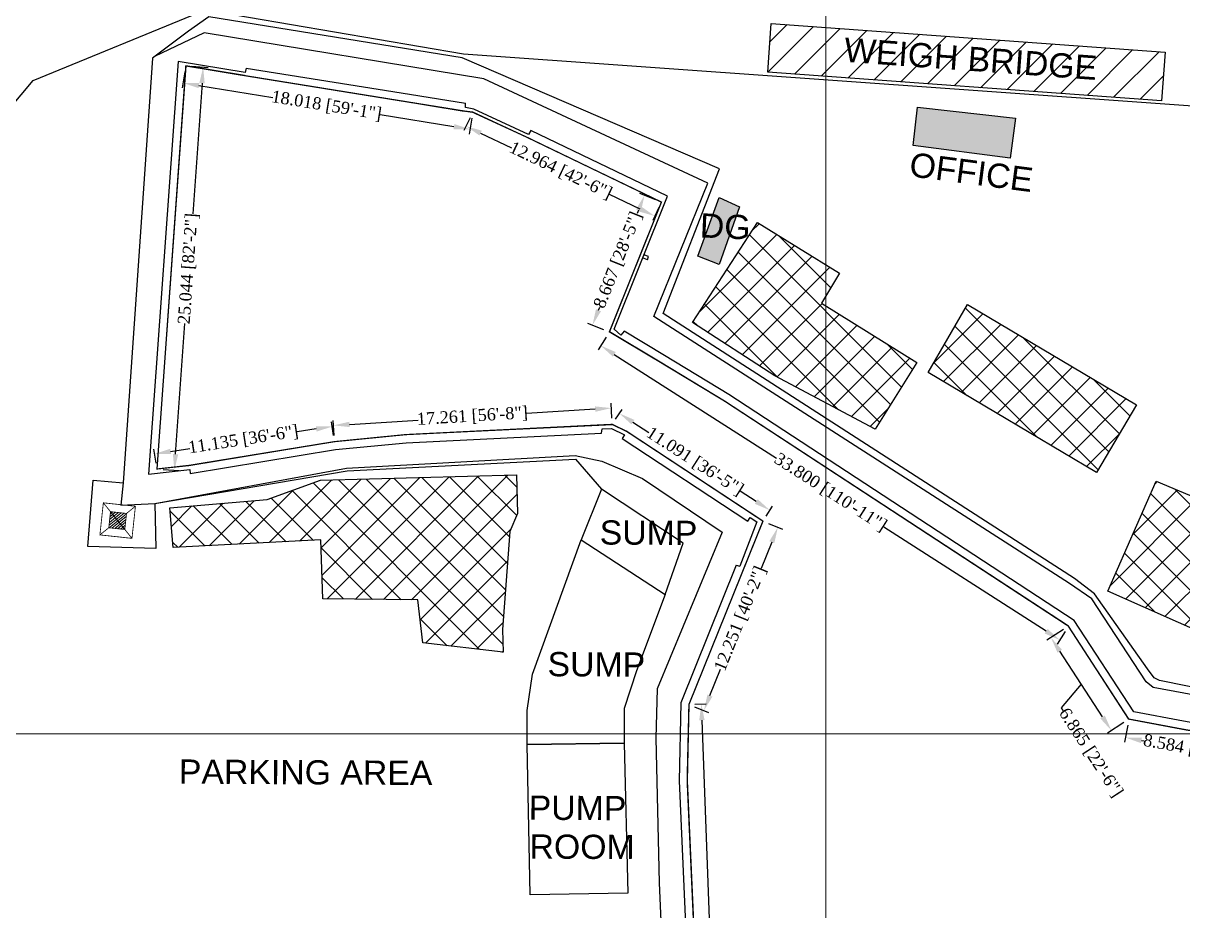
# Model space of a CAD drawing. Header units: metres. Extents: x 420822 to 421453, y 1458172 to 1458620.
# Drawn here: x 420975.2 to 421047.1, y 1458364 to 1458419 of the extents above; entities that cross this region are included whole.
import ezdxf

# ---------------------------------------------------------------- set-up
doc = ezdxf.new("R2010")
doc.units = ezdxf.units.M
doc.header["$MEASUREMENT"] = 0
doc.header["$PDMODE"] = 3
doc.header["$PDSIZE"] = 0.25
doc.linetypes.add('DOT2', pattern=[0.125, 0, -0.125])
doc.layers.get('0').update_dxf_attribs({"linetype": 'CONTINUOUS'})
doc.layers.get('Defpoints').update_dxf_attribs({"linetype": 'CONTINUOUS'})
for name, color, linetype in [('BOUNDARY', 7, 'CONTINUOUS'), ('BUILDING', 230, 'CONTINUOUS'), ('CONTAINER', 150, 'CONTINUOUS'), ('DIM', 8, 'CONTINUOUS'), ('DRAIN', 5, 'CONTINUOUS'), ('HATCH', 8, 'CONTINUOUS'), ('HM', 20, 'CONTINUOUS'), ('ROAD', 1, 'CONTINUOUS'), ('TEXT', 7, 'CONTINUOUS')]:
    doc.layers.add(name, color=color, linetype=linetype)
doc.layers.add('grid', color=5, linetype='DOT2', lineweight=20)
doc.layers.add('HIGH MAST', color=4, linetype='CONTINUOUS', lineweight=18)
doc.styles.add('ROMANTICITALIC', font='romantic.ttf')
doc.styles.add('rs2', font='arial.ttf', dxfattribs={"height": 2})
doc.dimstyles.new('ROCKFORT', dxfattribs={"dimtxt": 0.75, "dimasz": 1, "dimexe": 0.3, "dimexo": 0.375, "dimgap": 0.1, "dimtad": 0, "dimdec": 3, "dimzin": 0, "dimdsep": 46, "dimtxsty": 'ROMANTICITALIC', "dimcen": 0.09, "dimclrd": 8, "dimclre": 8, "dimclrt": 5, "dimadec": 0, "dimazin": 0, "dimtfac": 1, "dimtdec": 3, "dimtofl": 0, "dimtmove": 1, "dimatfit": 2, "dimfxl": 1, "dimtolj": 1, "dimtzin": 0, "dimarcsym": 0})

# ---------------------------------------------------------------- blocks, each defined once
blk = doc.blocks.new('BST')
h = blk.add_hatch()
h.set_pattern_fill('ANSI31', color=256, style=0)
h.set_pattern_definition([(45, (-8.78317, -273.21561), (-0.08838835, 0.08838835), [])])
h.paths.add_polyline_path([(-0.5, -0.5), (0.5, -0.5), (0.5, 0.5), (-0.5, 0.5)])
blk.add_line((0.5, -0.5), (-0.5, 0.5))
at = {"const_width": 0.05}
for points in [[(-1, -1), (-1, 1), (1, 1), (1, -1)], [(-0.5, -0.5), (-0.5, 0.5), (0.5, 0.5), (0.5, -0.5)]]:
    blk.add_lwpolyline(points, close=True, dxfattribs=at)
for points in [[(-0.5, 0.5), (-1, 1)], [(0.5, 0.5), (1, 1)], [(-0.5, -0.5), (-1, -1)], [(0.5, -0.5), (1, -1)]]:
    blk.add_lwpolyline(points, dxfattribs=at)
blk = doc.blocks.new('*D52')
at = {"layer": 'Defpoints', "color": 0, "linetype": 'ByBlock', "transparency": 16777216}
for p in [(421043.788, 1458375.916), (421043.58, 1458374.773), (421052.233, 1458374.376)]:
    blk.add_point(p, dxfattribs=at)
at = {"layer": 'DIM', "color": 8, "linetype": 'ByBlock', "lineweight": -2, "transparency": 16777216}
for p, q in [((421043.721, 1458375.547), (421043.526, 1458374.478)), ((421044.564, 1458374.593), (421044.732, 1458374.563)), ((421052.166, 1458374.008), (421051.971, 1458372.938)), ((421051.041, 1458373.412), (421050.873, 1458373.443))]:
    blk.add_line(p, q, dxfattribs=at)
at = {"layer": 'DIM', "color": 8, "linetype": 'ByBlock', "transparency": 16777216}
for points in [[(421044.594, 1458374.757), (421044.534, 1458374.429), (421043.58, 1458374.773)], [(421051.07, 1458373.576), (421051.011, 1458373.248), (421052.024, 1458373.233)]]:
    blk.add_solid(points, dxfattribs=at)
at = {"layer": 'DIM', "color": 5, "linetype": 'ByBlock', "transparency": 16777216, "insert": (421047.802, 1458374.003), "char_height": 0.75, "attachment_point": 5, "rotation": 349.66553, "style": 'ROMANTICITALIC'}
blk.add_mtext('\\A1;8.584 [28\'-2"]', dxfattribs=at)
blk = doc.blocks.new('*D53')
at = {"layer": 'Defpoints', "color": 0, "linetype": 'ByBlock', "transparency": 16777216}
for p in [(421040.042, 1458381.669), (421038.957, 1458380.962), (421043.788, 1458375.916)]:
    blk.add_point(p, dxfattribs=at)
at = {"layer": 'DIM', "color": 8, "linetype": 'ByBlock', "lineweight": -2, "transparency": 16777216}
for p, q in [((421039.728, 1458381.464), (421038.705, 1458380.799)), ((421042.157, 1458376.047), (421039.502, 1458380.124)), ((421040.83, 1458378.086), (421039.579, 1458376.608)), ((421039.579, 1458376.608), (421039.688, 1458376.44)), ((421043.474, 1458375.712), (421042.452, 1458375.046))]:
    blk.add_line(p, q, dxfattribs=at)
at = {"layer": 'DIM', "color": 8, "linetype": 'ByBlock', "transparency": 16777216}
for points in [[(421039.642, 1458380.215), (421039.363, 1458380.033), (421038.957, 1458380.962)], [(421042.297, 1458376.138), (421042.018, 1458375.956), (421042.703, 1458375.209)]]:
    blk.add_solid(points, dxfattribs=at)
at = {"layer": 'DIM', "color": 5, "linetype": 'ByBlock', "transparency": 16777216, "insert": (421041.397, 1458373.816), "char_height": 0.75, "attachment_point": 5, "rotation": 303.0715, "style": 'ROMANTICITALIC'}
blk.add_mtext('\\A1;6.865 [22\'-6"]', dxfattribs=at)
blk = doc.blocks.new('*D54')
at = {"layer": 'Defpoints', "color": 0, "linetype": 'ByBlock', "transparency": 16777216}
for p in [(421011.585, 1458399.907), (421011.043, 1458399.061), (421040.042, 1458381.669)]:
    blk.add_point(p, dxfattribs=at)
at = {"layer": 'DIM', "color": 8, "linetype": 'ByBlock', "lineweight": -2, "transparency": 16777216}
for p, q in [((421011.383, 1458399.591), (421010.881, 1458398.808)), ((421011.885, 1458398.521), (421021.939, 1458392.078)), ((421038.658, 1458381.362), (421028.604, 1458387.806)), ((421039.84, 1458381.353), (421039.338, 1458380.57))]:
    blk.add_line(p, q, dxfattribs=at)
at = {"layer": 'DIM', "color": 8, "linetype": 'ByBlock', "transparency": 16777216}
for points in [[(421011.975, 1458398.662), (421011.795, 1458398.381), (421011.043, 1458399.061)], [(421038.748, 1458381.503), (421038.568, 1458381.222), (421039.5, 1458380.823)]]:
    blk.add_solid(points, dxfattribs=at)
at = {"layer": 'DIM', "color": 5, "linetype": 'ByBlock', "transparency": 16777216, "insert": (421025.271, 1458389.942), "char_height": 0.75, "attachment_point": 5, "rotation": 327.34408, "style": 'ROMANTICITALIC'}
blk.add_mtext('\\A1;33.800 [110\'-11"]', dxfattribs=at)
blk = doc.blocks.new('*D55')
at = {"layer": 'Defpoints', "color": 0, "linetype": 'ByBlock', "transparency": 16777216}
for p in [(421013.756, 1458408.374), (421014.81, 1458407.952), (421011.585, 1458399.907)]:
    blk.add_point(p, dxfattribs=at)
at = {"layer": 'DIM', "color": 8, "linetype": 'ByBlock', "lineweight": -2, "transparency": 16777216}
for p, q in [((421014.462, 1458408.091), (421013.477, 1458408.486)), ((421013.384, 1458407.446), (421013.305, 1458407.249)), ((421010.903, 1458401.258), (421010.982, 1458401.455)), ((421011.237, 1458400.047), (421010.253, 1458400.441))]:
    blk.add_line(p, q, dxfattribs=at)
at = {"layer": 'DIM', "color": 8, "linetype": 'ByBlock', "transparency": 16777216}
for points in [[(421013.229, 1458407.508), (421013.538, 1458407.384), (421013.756, 1458408.374)], [(421010.749, 1458401.32), (421011.058, 1458401.196), (421010.531, 1458400.33)]]:
    blk.add_solid(points, dxfattribs=at)
at = {"layer": 'DIM', "color": 5, "linetype": 'ByBlock', "transparency": 16777216, "insert": (421012.144, 1458404.352), "char_height": 0.75, "attachment_point": 5, "rotation": 68.15793, "style": 'ROMANTICITALIC'}
blk.add_mtext('\\A1;8.667 [28\'-5"]', dxfattribs=at)
blk = doc.blocks.new('*D56')
at = {"layer": 'Defpoints', "color": 0, "linetype": 'ByBlock', "transparency": 16777216}
for p in [(421003.104, 1458413.523), (421002.694, 1458412.663), (421014.81, 1458407.952)]:
    blk.add_point(p, dxfattribs=at)
at = {"layer": 'DIM', "color": 8, "linetype": 'ByBlock', "lineweight": -2, "transparency": 16777216}
for p, q in [((421002.943, 1458413.185), (421002.566, 1458412.392)), ((421003.597, 1458412.233), (421005.507, 1458411.324)), ((421013.497, 1458407.521), (421011.587, 1458408.43)), ((421014.649, 1458407.613), (421014.271, 1458406.82))]:
    blk.add_line(p, q, dxfattribs=at)
at = {"layer": 'DIM', "color": 8, "linetype": 'ByBlock', "transparency": 16777216}
for points in [[(421003.669, 1458412.383), (421003.526, 1458412.082), (421002.694, 1458412.663)], [(421013.569, 1458407.671), (421013.426, 1458407.37), (421014.4, 1458407.091)]]:
    blk.add_solid(points, dxfattribs=at)
at = {"layer": 'DIM', "color": 5, "linetype": 'ByBlock', "transparency": 16777216, "insert": (421008.547, 1458409.877), "char_height": 0.75, "attachment_point": 5, "rotation": 334.54819, "style": 'ROMANTICITALIC'}
blk.add_mtext('\\A1;12.964 [42\'-6"]', dxfattribs=at)
blk = doc.blocks.new('*D57')
at = {"layer": 'Defpoints', "color": 0, "linetype": 'ByBlock', "transparency": 16777216}
for p in [(420985.317, 1458416.397), (420985.147, 1458415.341), (421003.104, 1458413.523)]:
    blk.add_point(p, dxfattribs=at)
at = {"layer": 'DIM', "color": 8, "linetype": 'ByBlock', "lineweight": -2, "transparency": 16777216}
for p, q in [((420985.257, 1458416.027), (420985.099, 1458415.045)), ((420986.134, 1458415.182), (420990.716, 1458414.441)), ((421001.946, 1458412.627), (420997.364, 1458413.367)), ((421003.044, 1458413.153), (421002.886, 1458412.171))]:
    blk.add_line(p, q, dxfattribs=at)
at = {"layer": 'DIM', "color": 8, "linetype": 'ByBlock', "transparency": 16777216}
for points in [[(420986.16, 1458415.346), (420986.107, 1458415.017), (420985.147, 1458415.341)], [(421001.973, 1458412.792), (421001.92, 1458412.462), (421002.934, 1458412.468)]]:
    blk.add_solid(points, dxfattribs=at)
at = {"layer": 'DIM', "color": 5, "linetype": 'ByBlock', "transparency": 16777216, "insert": (420994.04, 1458413.904), "char_height": 0.75, "attachment_point": 5, "rotation": 350.82301, "style": 'ROMANTICITALIC'}
blk.add_mtext('\\A1;18.018 [59\'-1"]', dxfattribs=at)
blk = doc.blocks.new('*D58')
at = {"layer": 'Defpoints', "color": 0, "linetype": 'ByBlock', "transparency": 16777216}
for p in [(420985.317, 1458416.397), (420983.532, 1458391.416), (420984.61, 1458391.339)]:
    blk.add_point(p, dxfattribs=at)
at = {"layer": 'DIM', "color": 8, "linetype": 'ByBlock', "lineweight": -2, "transparency": 16777216}
for p, q in [((420985.691, 1458416.37), (420986.695, 1458416.298)), ((420986.324, 1458415.322), (420985.746, 1458407.233)), ((420984.682, 1458392.337), (420985.26, 1458400.426)), ((420983.906, 1458391.389), (420984.91, 1458391.318))]:
    blk.add_line(p, q, dxfattribs=at)
at = {"layer": 'DIM', "color": 8, "linetype": 'ByBlock', "transparency": 16777216}
for points in [[(420986.158, 1458415.334), (420986.49, 1458415.31), (420986.395, 1458416.32)], [(420984.516, 1458392.348), (420984.848, 1458392.325), (420984.61, 1458391.339)]]:
    blk.add_solid(points, dxfattribs=at)
at = {"layer": 'DIM', "color": 5, "linetype": 'ByBlock', "transparency": 16777216, "insert": (420985.503, 1458403.829), "char_height": 0.75, "attachment_point": 5, "rotation": 85.91295, "style": 'ROMANTICITALIC'}
blk.add_mtext('\\A1;25.044 [82\'-2"]', dxfattribs=at)
blk = doc.blocks.new('*D59')
at = {"layer": 'Defpoints', "color": 0, "linetype": 'ByBlock', "transparency": 16777216}
for p in [(420994.393, 1458394.048), (420994.537, 1458393.111), (420983.532, 1458391.416)]:
    blk.add_point(p, dxfattribs=at)
at = {"layer": 'DIM', "color": 8, "linetype": 'ByBlock', "lineweight": -2, "transparency": 16777216}
for p, q in [((420994.48, 1458393.482), (420994.347, 1458394.344)), ((420993.404, 1458393.896), (420992.218, 1458393.713)), ((420983.475, 1458391.787), (420983.342, 1458392.65)), ((420984.376, 1458392.505), (420985.563, 1458392.688))]:
    blk.add_line(p, q, dxfattribs=at)
at = {"layer": 'DIM', "color": 8, "linetype": 'ByBlock', "transparency": 16777216}
for points in [[(420993.379, 1458394.06), (420993.43, 1458393.731), (420994.393, 1458394.048)], [(420984.351, 1458392.67), (420984.402, 1458392.34), (420983.388, 1458392.353)]]:
    blk.add_solid(points, dxfattribs=at)
at = {"layer": 'DIM', "color": 5, "linetype": 'ByBlock', "transparency": 16777216, "insert": (420988.89, 1458393.2), "char_height": 0.75, "attachment_point": 5, "rotation": 8.75516, "style": 'ROMANTICITALIC'}
blk.add_mtext('\\A1;11.135 [36\'-6"]', dxfattribs=at)
blk = doc.blocks.new('*D60')
at = {"layer": 'Defpoints', "color": 0, "linetype": 'ByBlock', "transparency": 16777216}
for p in [(421011.702, 1458395.19), (421011.765, 1458394.183), (420994.537, 1458393.111)]:
    blk.add_point(p, dxfattribs=at)
at = {"layer": 'DIM', "color": 8, "linetype": 'ByBlock', "lineweight": -2, "transparency": 16777216}
for p, q in [((421010.704, 1458395.128), (421006.449, 1458394.864)), ((421011.741, 1458394.557), (421011.683, 1458395.49)), ((420994.514, 1458393.485), (420994.456, 1458394.418)), ((420995.472, 1458394.18), (420999.728, 1458394.445))]:
    blk.add_line(p, q, dxfattribs=at)
at = {"layer": 'DIM', "color": 8, "linetype": 'ByBlock', "transparency": 16777216}
for points in [[(421010.694, 1458395.295), (421010.714, 1458394.962), (421011.702, 1458395.19)], [(420995.462, 1458394.347), (420995.483, 1458394.014), (420994.474, 1458394.118)]]:
    blk.add_solid(points, dxfattribs=at)
at = {"layer": 'DIM', "color": 5, "linetype": 'ByBlock', "transparency": 16777216, "insert": (421003.088, 1458394.654), "char_height": 0.75, "attachment_point": 5, "rotation": 3.56098, "style": 'ROMANTICITALIC'}
blk.add_mtext('\\A1;17.261 [56\'-8"]', dxfattribs=at)
blk = doc.blocks.new('*D61')
at = {"layer": 'Defpoints', "color": 0, "linetype": 'ByBlock', "transparency": 16777216}
for p in [(421011.765, 1458394.183), (421021.528, 1458388.86), (421021.093, 1458388.183)]:
    blk.add_point(p, dxfattribs=at)
at = {"layer": 'DIM', "color": 8, "linetype": 'ByBlock', "lineweight": -2, "transparency": 16777216}
for p, q in [((421011.968, 1458394.499), (421012.362, 1458395.112)), ((421013.041, 1458394.319), (421014.032, 1458393.681)), ((421020.687, 1458389.401), (421019.696, 1458390.038)), ((421021.296, 1458388.499), (421021.691, 1458389.112))]:
    blk.add_line(p, q, dxfattribs=at)
at = {"layer": 'DIM', "color": 8, "linetype": 'ByBlock', "transparency": 16777216}
for points in [[(421013.131, 1458394.459), (421012.951, 1458394.178), (421012.2, 1458394.86)], [(421020.777, 1458389.541), (421020.597, 1458389.26), (421021.528, 1458388.86)]]:
    blk.add_solid(points, dxfattribs=at)
at = {"layer": 'DIM', "color": 5, "linetype": 'ByBlock', "transparency": 16777216, "insert": (421016.864, 1458391.86), "char_height": 0.75, "attachment_point": 5, "rotation": 327.25107, "style": 'ROMANTICITALIC'}
blk.add_mtext('\\A1;11.091 [36\'-5"]', dxfattribs=at)
blk = doc.blocks.new('*D62')
at = {"layer": 'Defpoints', "color": 0, "linetype": 'ByBlock', "transparency": 16777216}
for p in [(421021.093, 1458388.183), (421016.508, 1458376.822), (421017.44, 1458376.446)]:
    blk.add_point(p, dxfattribs=at)
at = {"layer": 'DIM', "color": 8, "linetype": 'ByBlock', "lineweight": -2, "transparency": 16777216}
for p, q in [((421021.441, 1458388.043), (421022.304, 1458387.695)), ((421021.651, 1458386.88), (421020.993, 1458385.249)), ((421017.814, 1458377.373), (421018.473, 1458379.004)), ((421016.855, 1458376.682), (421017.718, 1458376.334))]:
    blk.add_line(p, q, dxfattribs=at)
at = {"layer": 'DIM', "color": 8, "linetype": 'ByBlock', "transparency": 16777216}
for points in [[(421021.497, 1458386.942), (421021.806, 1458386.817), (421022.025, 1458387.807)], [(421017.66, 1458377.436), (421017.969, 1458377.311), (421017.44, 1458376.446)]]:
    blk.add_solid(points, dxfattribs=at)
at = {"layer": 'DIM', "color": 5, "linetype": 'ByBlock', "transparency": 16777216, "insert": (421019.733, 1458382.126), "char_height": 0.75, "attachment_point": 5, "rotation": 68.02032, "style": 'ROMANTICITALIC'}
blk.add_mtext('\\A1;12.251 [40\'-2"]', dxfattribs=at)
blk = doc.blocks.new('*D63')
at = {"layer": 'Defpoints', "color": 0, "linetype": 'ByBlock', "transparency": 16777216}
for p in [(421016.508, 1458376.822), (421017.839, 1458339.793), (421018.613, 1458339.821)]:
    blk.add_point(p, dxfattribs=at)
at = {"layer": 'DIM', "color": 8, "linetype": 'ByBlock', "lineweight": -2, "transparency": 16777216}
for p, q in [((421016.883, 1458376.836), (421017.581, 1458376.861)), ((421017.317, 1458375.851), (421017.815, 1458362.014)), ((421018.577, 1458340.82), (421018.079, 1458354.657)), ((421018.214, 1458339.806), (421018.912, 1458339.832))]:
    blk.add_line(p, q, dxfattribs=at)
at = {"layer": 'DIM', "color": 8, "linetype": 'ByBlock', "transparency": 16777216}
for points in [[(421017.484, 1458375.857), (421017.151, 1458375.845), (421017.281, 1458376.85)], [(421018.743, 1458340.826), (421018.41, 1458340.814), (421018.613, 1458339.821)]]:
    blk.add_solid(points, dxfattribs=at)
at = {"layer": 'DIM', "color": 5, "linetype": 'ByBlock', "transparency": 16777216, "insert": (421017.947, 1458358.335), "char_height": 0.75, "attachment_point": 5, "rotation": 272.05905, "style": 'ROMANTICITALIC'}
blk.add_mtext('\\A1;37.053 [121\'-7"]', dxfattribs=at)

msp = doc.modelspace()

# ---------------------------------------------------------------- hatches: boundary and pattern name
at = {"layer": 'BUILDING'}
h = msp.add_hatch(color=172, dxfattribs=at)
h.dxf.hatch_style = 1
h.set_gradient(color1=(0, 0, 204), color2=(255, 255, 0), name='CYLINDER')
h.paths.add_polyline_path([(420978.518, 1458475.843), (420976.961, 1458449.19), (420945.312, 1458450.837), (420942.85, 1458452.851), (420942.935, 1458454.287), (420917.336, 1458455.499), (420918.52, 1458478.917), (420952.308, 1458477.074), (420953.236, 1458477.708), (420953.375, 1458479.675), (420962.027, 1458480.342), (420966.848, 1458480.022), (420966.897, 1458476.549)])
h.paths.add_polyline_path([(421075.349, 1458478.061), (421077.671, 1458478.029), (421077.64, 1458475.772), (421075.347, 1458475.713)])
h.paths.add_polyline_path([(421138.169, 1458479.125), (421137.834, 1458474.226), (421147.812, 1458473.676), (421148.111, 1458478.591)])
h.paths.add_polyline_path([(421054.387, 1458432.55), (421057.471, 1458432.328), (421057.328, 1458429.249), (421054.207, 1458429.338)])
h.paths.add_polyline_path([(421030.689, 1458413.843), (421036.759, 1458413.164), (421036.429, 1458410.672), (421030.419, 1458411.454)])
h.paths.add_polyline_path([(421018.386, 1458408.231), (421019.656, 1458407.662), (421018.379, 1458404.095), (421017.073, 1458404.61)])
h.paths.add_polyline_path([(420924.109, 1458397.421), (420923.894, 1458394.317), (420933.901, 1458393.725), (420934.037, 1458396.829)], flags=17)
h.paths.add_polyline_path([(420917.51, 1458397.875), (420922.613, 1458397.523), (420922.338, 1458394.494), (420917.349, 1458394.807)], flags=17)
h.paths.add_polyline_path([(420921.819, 1458386.514), (420924.26, 1458386.239), (420924.011, 1458384.016), (420921.554, 1458384.261)])
h.paths.add_polyline_path([(420916.96, 1458386.207), (420919.083, 1458386.02), (420918.942, 1458384.468), (420916.809, 1458384.686)])
h.paths.add_polyline_path([(420912.6, 1458357.489), (420917.842, 1458357.07), (420917.558, 1458354.36), (420920.171, 1458354.333), (420921.08, 1458363.463), (420922.026, 1458375.5), (420919.477, 1458375.802), (420914.279, 1458376.169)])
h.paths.add_polyline_path([(420908.824, 1458375.299), (420912.138, 1458374.936), (420911.82, 1458371.572), (420908.515, 1458371.884)])
h.paths.add_polyline_path([(420942.665, 1458364.516), (420942.184, 1458360.738), (420958.977, 1458358.7), (420958.317, 1458353.706), (420971.091, 1458352.147), (420972.13, 1458360.978)])
h.paths.add_polyline_path([(420990.243, 1458343.259), (420996.501, 1458343.075), (420996.297, 1458336.867), (420990.038, 1458336.997)])
h.paths.add_polyline_path([(421006.439, 1458362.706), (421012.579, 1458362.031), (421011.219, 1458343.772), (421008.0741, 1458344.1177), (421007.832, 1458340.868), (421004.882, 1458341.307)])
edge = h.paths.add_edge_path()
edge.add_line((420946.328, 1458424.099), (420946.137, 1458420.471))
edge.add_line((420942.694, 1458424.202), (420946.328, 1458424.099))
edge.add_line((420942.503, 1458420.574), (420946.137, 1458420.471))
edge.add_line((420942.694, 1458424.202), (420942.503, 1458420.574))
edge.add_line((420916.96, 1458386.207), (420921.7334, 1458385.7865))
edge.add_line((420918.942, 1458384.468), (420921.554, 1458384.261))
at = {"layer": 'HATCH', "linetype": 'ByBlock'}
h = msp.add_hatch(dxfattribs=at)
h.set_pattern_fill('ANSI31', color=8, scale=10)
h.paths.add_polyline_path([(421046.472, 1458428.241), (421046.313, 1458424.929), (421064.518, 1458423.656), (421064.653, 1458426.802)])
h.paths.add_polyline_path([(421021.603, 1458419.025), (421046.035, 1458417.251), (421045.807, 1458414.234), (421021.413, 1458416.002)])
h = msp.add_hatch(dxfattribs=at)
h.set_pattern_fill('ANSI37', color=8, scale=10)
h.paths.add_polyline_path([(421141.646, 1458389.673), (421129.515, 1458390.744), (421130.719, 1458407.921), (421142.909, 1458407.025)])
h.paths.add_polyline_path([(421127.527, 1458373.426), (421126.265, 1458368.75), (421114.539, 1458372.02), (421115.801, 1458376.696)])
h.paths.add_polyline_path([(421113.108, 1458378.478), (421101.172, 1458380.944), (421099.238, 1458371.287), (421111.142, 1458368.885)])
h.paths.add_polyline_path([(421098.789, 1458409.806), (421098.5, 1458402.444), (421092.592, 1458402.775), (421091.947, 1458397.303), (421085.967, 1458398.239), (421086.691, 1458410.663)])
h.paths.add_polyline_path([(421091.927, 1458378.111), (421090.921, 1458373.311), (421085.005, 1458374.545), (421086.004, 1458379.327)])
h.paths.add_polyline_path([(421084.605, 1458378.028), (421084.176, 1458375.666), (421072.143, 1458377.512), (421072.537, 1458379.898)])
h.paths.add_polyline_path([(421070.03, 1458376.395), (421070.861, 1458381.293), (421058.951, 1458383.478), (421058.112, 1458378.667)])
h.paths.add_polyline_path([(421056.734, 1458385.923), (421053.628, 1458378.906), (421042.487, 1458383.838), (421045.488, 1458390.653)])
h.paths.add_polyline_path([(421044.261, 1458395.391), (421041.783, 1458391.194), (421031.336, 1458397.396), (421033.781, 1458401.603)])
h.paths.add_polyline_path([(421030.644, 1458398.013), (421028.065, 1458393.884), (421021.84, 1458397.189), (421016.735, 1458400.498), (421020.755, 1458406.688), (421025.854, 1458403.549), (421024.739, 1458401.698)])
h.paths.add_polyline_path([(421083.348, 1458402.192), (421083.893, 1458410.642), (421071.677, 1458411.445), (421071.243, 1458402.993)])
h.paths.add_polyline_path([(421068.139, 1458409.228), (421067.59, 1458406.854), (421055.714, 1458409.555), (421056.244, 1458411.958)])
h.paths.add_polyline_path([(421054.103, 1458405.577), (421065.913, 1458402.743), (421065.43, 1458400.328), (421053.558, 1458403.257)])
h.paths.add_polyline_path([(421005.817, 1458391.047), (421005.885, 1458388.648), (421005.415, 1458387.551), (421004.952, 1458381.474), (421004.988, 1458380.058), (421000.014, 1458380.641), (420999.7, 1458383.299), (420993.806, 1458383.38), (420993.685, 1458387.017), (420984.543, 1458386.551), (420984.333, 1458389.013), (420990.363, 1458389.521), (420993.664, 1458390.715)])
edge = h.paths.add_edge_path()
edge.add_line((421099.636, 1458397.232), (421111.835, 1458396.391))
edge.add_line((421112.744, 1458409.064), (421111.835, 1458396.391))
edge.add_line((421100.545, 1458409.905), (421112.744, 1458409.064))
edge.add_line((421100.545, 1458409.905), (421099.636, 1458397.232))
edge.add_line((421059.457, 1458386.104), (421071.366, 1458383.612))
edge.add_line((421071.843, 1458385.918), (421071.366, 1458383.612))
edge.add_line((421059.934, 1458388.41), (421071.843, 1458385.918))
edge.add_line((421059.934, 1458388.41), (421059.457, 1458386.104))

# ---------------------------------------------------------------- linework, layer by layer
at = {"layer": 'BOUNDARY', "linetype": 'ByBlock'}
for p, q in [((421013.942, 1458404.383, 6.127), (421013.6423, 1458404.5013, 6.127)), ((421013.996, 1458404.575, 6.139), (421013.7162, 1458404.6854, 6.139)), ((421013.942, 1458404.383, 6.139), (421013.996, 1458404.575, 6.139)), ((421021.0931, 1458388.1831, 6.8599), (421012.6172, 1458393.7644, 7.617))]:
    msp.add_line(p, q, dxfattribs=at)
for points in [[(420984.836, 1458416.679), (420983.008, 1458391.096), (420983.008, 1458391.096)], [(420988.993, 1458415.992), (420984.836, 1458416.679)], [(420985.3171, 1458416.3968), (420983.5322, 1458391.4162)], [(420988.9604, 1458415.7947), (420985.3171, 1458416.3968)], [(420989.053, 1458416.251), (420988.993, 1458415.992)], [(420989.053, 1458416.251), (420998.144, 1458414.819), (421002.661, 1458414.092)], [(420988.9604, 1458415.7947), (420998.0654, 1458414.3252), (421002.5815, 1458413.5984)], [(421006.573, 1458412.147), (421003.168, 1458413.714), (421002.651, 1458413.827), (421002.661, 1458414.092)], [(421006.4894, 1458411.9653), (421003.1041, 1458413.5232), (421002.5815, 1458413.5984), (421002.5815, 1458413.5984)], [(421015.177, 1458408.33), (421006.703, 1458412.394), (421006.573, 1458412.147)], [(421014.81, 1458407.9519), (421006.4894, 1458411.9653)], [(421011.867, 1458400.072), (421015.177, 1458408.33)], [(421011.5855, 1458399.9072), (421014.81, 1458407.9519)], [(421012.288, 1458399.715), (421011.867, 1458400.072)], [(421040.0423, 1458381.6691), (421018.7268, 1458395.6157), (421014.7366, 1458398.0263), (421011.5855, 1458399.9072)], [(421012.491, 1458399.949), (421012.288, 1458399.715)], [(421040.404, 1458382.03), (421018.993, 1458396.039), (421014.994, 1458398.455), (421012.491, 1458399.949)], [(420985.5124, 1458391.6375), (420994.5371, 1458393.111), (420998.9403, 1458393.5458), (421011.7647, 1458394.1831)], [(420985.593, 1458391.144), (420994.602, 1458392.615), (420998.977, 1458393.047), (421011.082, 1458393.632)], [(421011.082, 1458393.632), (421011.132, 1458393.899)], [(421011.132, 1458393.899), (421011.132, 1458393.899), (421011.713, 1458393.93), (421012.507, 1458393.54)], [(421011.7647, 1458394.1831), (421011.7647, 1458394.1831), (421012.6172, 1458393.7644)], [(421012.507, 1458393.54), (421012.369, 1458393.306), (421020.169, 1458388.193)], [(420983.5322, 1458391.4162), (420985.5124, 1458391.6375)], [(420983.008, 1458391.096), (420985.575, 1458391.378)], [(420985.575, 1458391.378), (420985.593, 1458391.144)], [(421021.0931, 1458388.1831), (421016.5078, 1458376.8223), (421016.3983, 1458372.0994), (421017.8391, 1458339.793)], [(421020.725, 1458388.151), (421019.668, 1458385.388)], [(421020.169, 1458388.193), (421020.3169, 1458388.4186)], [(421020.3169, 1458388.4186), (421020.725, 1458388.151)], [(421019.45, 1458385.448), (421016.01, 1458376.925), (421015.898, 1458372.094), (421017.318, 1458340.254)], [(421019.45, 1458385.448), (421019.668, 1458385.388)], [(421070.4786, 1458372.9283), (421056.3316, 1458373.9618), (421052.2329, 1458374.3764), (421047.0927, 1458375.2922), (421043.7885, 1458375.9163), (421040.0423, 1458381.6691)], [(421070.515, 1458373.427), (421056.375, 1458374.46), (421052.302, 1458374.872), (421047.183, 1458375.784), (421044.091, 1458376.368), (421040.404, 1458382.03)]]:
    msp.add_lwpolyline(points, dxfattribs=at)
at = {"layer": 'BOUNDARY', "linetype": 'ByBlock', "const_width": 0.075}
msp.add_lwpolyline([(421052.2329, 1458374.3764), (421047.0927, 1458375.2922), (421043.7885, 1458375.9163), (421040.0423, 1458381.6691), (421018.7268, 1458395.6157), (421014.7366, 1458398.0263), (421011.5855, 1458399.9072), (421014.81, 1458407.9519), (421006.4894, 1458411.9653), (421003.1041, 1458413.5232), (421002.5815, 1458413.5984), (420998.0654, 1458414.3252), (420988.9604, 1458415.7947), (420985.3171, 1458416.3968), (420983.5322, 1458391.4162), (420985.5124, 1458391.6375), (420994.5371, 1458393.111), (420998.9403, 1458393.5458), (421011.7647, 1458394.1831), (421012.6172, 1458393.7644), (421021.0931, 1458388.1831), (421016.5078, 1458376.8223), (421016.3983, 1458372.0994), (421017.8175, 1458340.2763)], dxfattribs=at)
at = {"layer": 'BUILDING', "linetype": 'ByBlock'}
for points, elevation in [([(421021.603, 1458419.025), (421046.035, 1458417.251), (421045.807, 1458414.234), (421021.413, 1458416.002), (421021.603, 1458419.025)], 7.806), ([(421030.689, 1458413.843), (421036.759, 1458413.164), (421036.429, 1458410.672), (421030.419, 1458411.454), (421030.689, 1458413.843)], 7.678), ([(421018.386, 1458408.231), (421019.656, 1458407.662), (421018.379, 1458404.095), (421017.073, 1458404.61), (421018.386, 1458408.231)], 7.484), ([(420979.565, 1458390.734), (420981.433, 1458390.565), (420981.29, 1458389.18), (420983.403, 1458389.285), (420983.462, 1458386.479), (420979.236, 1458386.621), (420979.565, 1458390.734)], 7.286)]:
    msp.add_lwpolyline(points, dxfattribs=dict(at, elevation=elevation))
for points in [[(421011.081, 1458390.17), (421009.834, 1458387.032), (421015.03, 1458383.637), (421016.164, 1458386.811), (421011.081, 1458390.17)], [(421015.03, 1458383.637), (421013.262, 1458378.912), (421012.491, 1458376.58), (421012.491, 1458374.425), (421006.478, 1458374.335), (421006.477, 1458376.446), (421006.818, 1458378.711), (421009.834, 1458387.032)], [(421006.478, 1458374.335), (421012.491, 1458374.425), (421012.723, 1458365.13), (421006.672, 1458365.024), (421006.478, 1458374.335)]]:
    msp.add_lwpolyline(points, dxfattribs=at)
at = {"layer": 'CONTAINER', "linetype": 'ByBlock'}
for points, elevation in [([(421030.644, 1458398.013), (421028.065, 1458393.884), (421021.84, 1458397.189), (421016.735, 1458400.498), (421020.755, 1458406.688), (421025.854, 1458403.549), (421024.739, 1458401.698), (421030.644, 1458398.013)], 7.44), ([(421044.261, 1458395.391), (421041.783, 1458391.194), (421031.336, 1458397.396), (421033.781, 1458401.603), (421044.261, 1458395.391)], 7.484), ([(421005.817, 1458391.047), (421005.885, 1458388.648), (421005.415, 1458387.551), (421004.952, 1458381.474), (421004.988, 1458380.058), (421000.014, 1458380.641), (420999.7, 1458383.299), (420993.806, 1458383.38), (420993.685, 1458387.017), (420984.543, 1458386.551), (420984.333, 1458389.013), (420990.363, 1458389.521), (420993.664, 1458390.715), (420993.664, 1458390.715), (420993.664, 1458390.715), (421005.817, 1458391.047)], 7.114), ([(421056.734, 1458385.923), (421053.628, 1458378.906), (421042.487, 1458383.838), (421045.488, 1458390.653), (421056.734, 1458385.923)], 7.399)]:
    msp.add_lwpolyline(points, dxfattribs=dict(at, elevation=elevation))
at = {"layer": 'DRAIN', "linetype": 'ByBlock'}
for points, elevation in [([(421160.846, 1458332.321), (421154.337, 1458342.58), (421153.31, 1458343.34), (421144.608, 1458347.974), (421137.504, 1458351.837), (421127.658, 1458357.413), (421125.917, 1458363.965), (421103.244, 1458368.958), (421087.272, 1458372.467), (421077.915, 1458374.161), (421069.759, 1458375.173), (421056.684, 1458376.166), (421052.332, 1458376.578), (421045.297, 1458377.878), (421044.868, 1458378.219), (421044.473, 1458378.828), (421041.484, 1458383.365), (421040.1, 1458384.31), (421014.334, 1458400.857), (421017.683, 1458409.127), (421003.793, 1458415.592), (420986.447, 1458418.446), (420983.376, 1458416.984)], 7.219), ([(420983.403, 1458389.285), (420995.291, 1458391.476), (421009.463, 1458392.253), (421011.108, 1458391.901), (421013.635, 1458390.828), (421018.579, 1458387.501), (421014.538, 1458377.791), (421014.466, 1458374.739), (421014.665, 1458365.776), (421015.219, 1458352.899), (421016.187, 1458341.373), (420996.5585, 1458334.3277), (420985.502, 1458334.104), (420981.9679, 1458334.2556), (420978.0225, 1458337.1615), (420975.5353, 1458338.7023), (420966.383, 1458341.984), (420954.681, 1458343.857), (420950.0142, 1458344.4845), (420950.733, 1458350.2547), (420948.558, 1458350.415)], 7.455)]:
    msp.add_lwpolyline(points, dxfattribs=dict(at, elevation=elevation))
at = {"layer": 'grid', "color": 8, "linetype": 'ByBlock'}
for p, q in [((421025, 1458175), (421025, 1458617.5426)), ((420825, 1458375), (421373.931, 1458375))]:
    msp.add_line(p, q, dxfattribs=at)
at = {"layer": 'HM', "linetype": 'ByBlock'}
for points, elevation in [([(421087.24, 1458372.909), (421078.184, 1458374.793), (421069.827, 1458375.541), (421056.445, 1458376.492), (421052.419, 1458376.946), (421045.691, 1458378.315), (421045.346, 1458378.475), (421044.94, 1458379.038), (421041.648, 1458383.682), (421040.419, 1458384.624), (421014.922, 1458401.062), (421018.408, 1458410.011), (421002.446, 1458416.901), (420986.753, 1458419.439), (420985.481, 1458418.546), (420983.26, 1458416.877), (420981.433, 1458390.565)], 7.064), ([(420983.403, 1458389.285), (420995.327, 1458391.3), (421009.469, 1458392.025), (421011.081, 1458390.17)], 7.455)]:
    msp.add_lwpolyline(points, dxfattribs=dict(at, elevation=elevation))
at = {"layer": 'ROAD', "linetype": 'ByBlock', "elevation": 7.843}
msp.add_lwpolyline([(420913.543, 1458379.378), (420916.023, 1458379.431), (420923.848, 1458378.483), (420930.892, 1458378.077), (420941.089, 1458380.154), (420946.786, 1458383.069), (420952.097, 1458387.151), (420975.849, 1458415.5), (420986.544, 1458419.878), (421002.534, 1458417.149), (421056.164, 1458413.314), (421066.631, 1458412.564), (421071.611, 1458412.239), (421083.971, 1458411.402), (421086.14, 1458411.259), (421104.231, 1458410.021), (421113.345, 1458409.324)], dxfattribs=at)

# ---------------------------------------------------------------- block references
at = {"layer": 'HIGH MAST', "rotation": 353.8731206643481}
msp.add_blockref('BST', (420981.0938, 1458388.2191), dxfattribs=at)

# ---------------------------------------------------------------- texts
at = {"layer": 'TEXT', "linetype": 'ByBlock', "style": 'rs2'}
for s, rotation, p in [('WEIGH BRIDGE', 355.847059, (421026.0878, 1458416.6593)), ('OFFICE', 352.586525, (421030.1164, 1458409.5641)), ('DG', 357.553612, (421017.1643, 1458405.7697)), ('SUMP', 359.67589, (421010.9768, 1458386.7364)), ('SUMP', 359.67589, (421007.7423, 1458378.5759)), ('PARKING AREA', 359.67589, (420984.8855, 1458371.9176)), ('PUMP ', 359.67589, (421006.575, 1458369.6795)), ('ROOM', 359.67589, (421006.6251, 1458367.2739))]:
    msp.add_text(s, height=1.5, rotation=rotation, dxfattribs=at).set_placement(p)

# ---------------------------------------------------------------- dimensions: what is measured, and where the dimension line sits
at = {"layer": 'DIM', "linetype": 'ByBlock'}
for p1, p2, distance, picture, middle in [((420985.3171, 1458416.3968), (420983.5322, 1458391.4162), 1.0811, '*D58', (420985.503, 1458403.8294)), ((421003.1041, 1458413.5232), (420985.3171, 1458416.3968), 1.0694, '*D57', (420994.04, 1458413.9043)), ((421014.81, 1458407.9519), (421003.1041, 1458413.5232), 0.9532, '*D56', (421008.5474, 1458409.8769)), ((421011.5855, 1458399.9072), (421014.81, 1458407.9519), 1.1357, '*D55', (421012.1436, 1458404.3521)), ((421040.0423, 1458381.6691), (421011.5855, 1458399.9072), 1.0053, '*D54', (421025.2715, 1458389.9418)), ((420994.5371, 1458393.111), (421011.7647, 1458394.1831), 1.0093, '*D60', (421003.0882, 1458394.6544)), ((421011.7647, 1458394.1831), (421021.0931, 1458388.1831), 0.8043, '*D61', (421016.864, 1458391.8596)), ((420983.5322, 1458391.4162), (420994.5371, 1458393.111), 0.9479, '*D59', (420988.8903, 1458393.2004)), ((421021.0931, 1458388.1831), (421016.5078, 1458376.8223), 1.0054, '*D62', (421019.7328, 1458382.1264)), ((421043.7885, 1458375.9163), (421040.0423, 1458381.6691), 1.2954, '*D53', (421039.7431, 1458376.3562)), ((421016.5078, 1458376.8223), (421017.8391, 1458339.793), 0.774, '*D63', (421017.9469, 1458358.3355)), ((421052.2329, 1458374.3764), (421043.7885, 1458375.9163), 1.1625, '*D52', (421047.8021, 1458374.0027))]:
    dim = msp.add_aligned_dim(p1=p1, p2=p2, distance=distance, dimstyle='ROCKFORT', dxfattribs=at)
    dim.commit()
    dim.dimension.update_dxf_attribs({"geometry": picture, "text_midpoint": middle})

doc.saveas('drawing.dxf')
